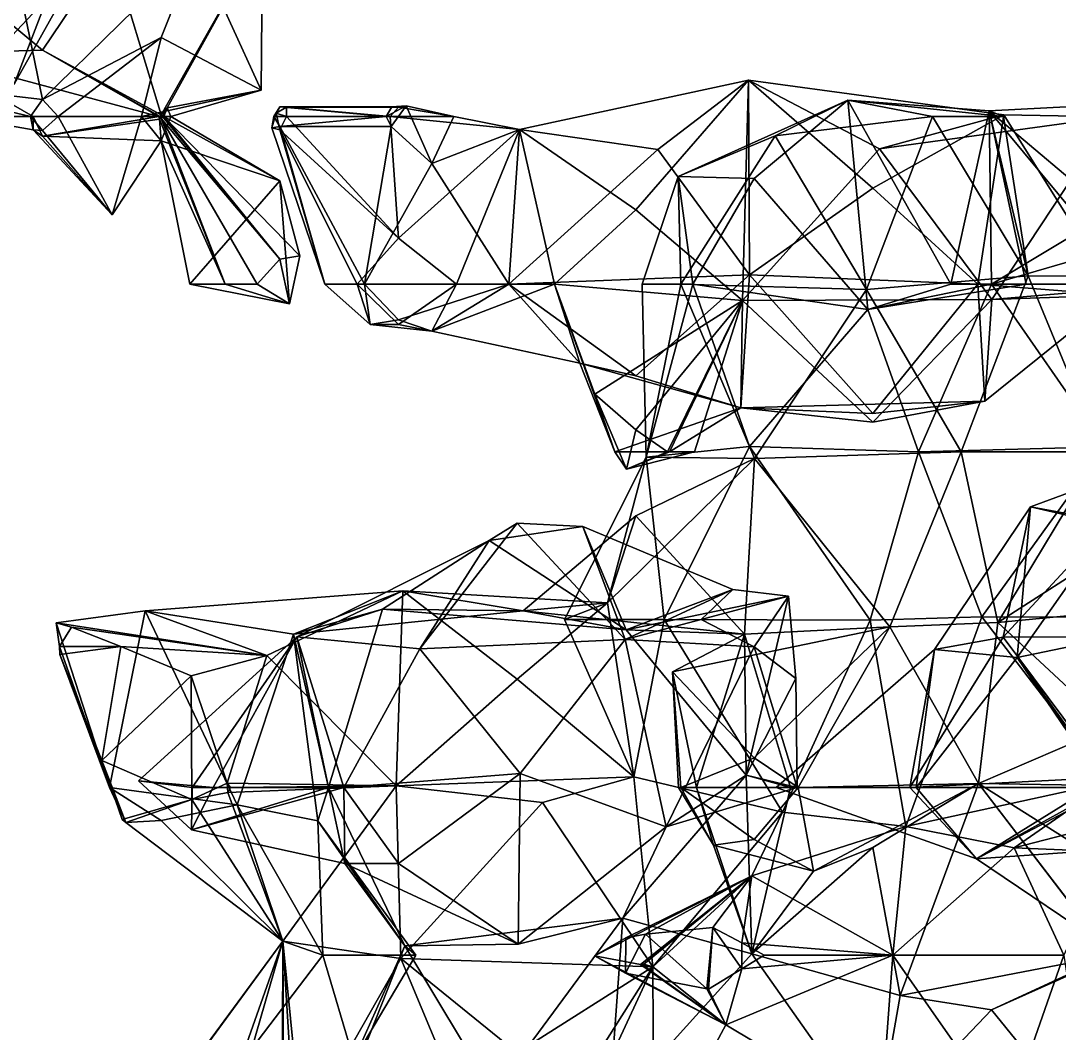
# Model space of a CAD drawing. Extents: x 290095 to 295679, y 4553756 to 4561441.
# Drawn here: x 291543.4 to 291653.7, y 4554070 to 4554177.5 of the extents above; entities that cross this region are included whole.
import ezdxf

# ---------------------------------------------------------------- set-up
doc = ezdxf.new("R2010")
doc.units = 0
doc.layers.add('Au_ppm_Pref_-_0_5', color=7, linetype='CONTINUOUS')

msp = doc.modelspace()

# ---------------------------------------------------------------- linework, layer by layer
at = {"layer": 'Au_ppm_Pref_-_0_5'}
for points in [[(291528.15, 4554171.17, 1823.97), (291545.73, 4554169.15, 1828.71), (291541.91, 4554187.61, 1824.31)], [(291562.06, 4554185.16, 1827.45), (291541.91, 4554187.61, 1824.31), (291545.73, 4554169.15, 1828.71)], [(291558.33, 4554167.49, 1835.3), (291552.98, 4554185.16, 1838.67), (291569.08, 4554186.53, 1834.33)], [(291558.33, 4554167.49, 1835.3), (291569.08, 4554186.53, 1834.33), (291558.96, 4554168.24, 1835.25)], [(291568.96, 4554170.12, 1829.31), (291558.96, 4554168.24, 1835.25), (291569.08, 4554186.53, 1834.33)], [(291562.06, 4554185.16, 1827.45), (291568.96, 4554170.12, 1829.31), (291569.08, 4554186.53, 1834.33)], [(291552.98, 4554185.16, 1838.67), (291545.73, 4554174.37, 1838.85), (291531.53, 4554186.15, 1840.64)], [(291545.73, 4554174.37, 1838.85), (291533.08, 4554174.02, 1834.53), (291531.53, 4554186.15, 1840.64)], [(291535.41, 4554185.48, 1793.04), (291533, 4554165.88, 1799.7), (291550.22, 4554184.19, 1798.82)], [(291539.35, 4554185.16, 1808.48), (291548.24, 4554185.16, 1805.55), (291542.69, 4554170.75, 1805.45)], [(291542.69, 4554170.75, 1805.45), (291548.24, 4554185.16, 1805.55), (291550.22, 4554184.19, 1798.82)], [(291558.33, 4554167.49, 1835.3), (291545.73, 4554174.37, 1838.85), (291552.98, 4554185.16, 1838.67)], [(291558.33, 4554175.71, 1826.16), (291562.06, 4554185.16, 1827.45), (291545.73, 4554169.15, 1828.71)], [(291568.96, 4554170.12, 1829.31), (291562.06, 4554185.16, 1827.45), (291558.33, 4554175.71, 1826.16)], [(291542.69, 4554170.75, 1805.45), (291550.22, 4554184.19, 1798.82), (291533, 4554165.88, 1799.7)], [(291558.33, 4554175.71, 1826.16), (291545.73, 4554169.15, 1828.71), (291547.37, 4554167.34, 1828.54)], [(291558.33, 4554175.71, 1826.16), (291547.37, 4554167.34, 1828.54), (291556.24, 4554167.34, 1829.31)], [(291558.33, 4554175.71, 1826.16), (291556.24, 4554167.34, 1829.31), (291568.96, 4554170.12, 1829.31)], [(291558.07, 4554167.34, 1835.25), (291533.08, 4554174.02, 1834.53), (291545.73, 4554174.37, 1838.85)], [(291558.33, 4554167.49, 1835.3), (291558.21, 4554167.34, 1835.31), (291545.73, 4554174.37, 1838.85)], [(291558.07, 4554167.34, 1835.25), (291545.73, 4554174.37, 1838.85), (291558.21, 4554167.34, 1835.31)], [(291558.07, 4554167.34, 1835.25), (291544.74, 4554167.34, 1829.78), (291533.08, 4554174.02, 1834.53)], [(291533.08, 4554174.02, 1834.53), (291544.74, 4554167.34, 1829.78), (291536.66, 4554167.34, 1829.31)], [(291528.15, 4554171.17, 1823.97), (291536.66, 4554167.34, 1829.31), (291544.45, 4554167.34, 1828.71)], [(291528.15, 4554171.17, 1823.97), (291544.45, 4554167.34, 1828.71), (291545.73, 4554169.15, 1828.71)], [(291596.37, 4554165.96, 1817.43), (291620.71, 4554171.19, 1817.72), (291608.73, 4554157.4, 1820.06)], [(291596.37, 4554165.96, 1817.43), (291611.08, 4554163.81, 1813.78), (291620.71, 4554171.19, 1817.72)], [(291608.73, 4554157.4, 1820.06), (291620.71, 4554171.19, 1817.72), (291620.08, 4554147.79, 1823.88)], [(291611.08, 4554163.81, 1813.78), (291620.82, 4554150.52, 1812.31), (291620.71, 4554171.19, 1817.72)], [(291620.08, 4554147.79, 1823.88), (291620.71, 4554171.19, 1817.72), (291634.62, 4554163.9, 1822.4)], [(291634.62, 4554163.9, 1822.4), (291620.71, 4554171.19, 1817.72), (291647.82, 4554167.49, 1817)], [(291633.93, 4554159.72, 1814.03), (291620.71, 4554171.19, 1817.72), (291620.82, 4554150.52, 1812.31)], [(291620.71, 4554171.19, 1817.72), (291633.93, 4554159.72, 1814.03), (291647.82, 4554167.49, 1817)], [(291568.96, 4554170.12, 1829.31), (291556.24, 4554167.34, 1829.31), (291559.33, 4554167.34, 1834.78)], [(291568.96, 4554170.12, 1829.31), (291559.33, 4554167.34, 1834.78), (291558.96, 4554168.24, 1835.25)], [(291545.73, 4554169.15, 1828.71), (291544.45, 4554167.34, 1828.71), (291547.37, 4554167.34, 1828.54)], [(291621.33, 4554160.74, 1862.75), (291613.23, 4554160.96, 1859.01), (291631.26, 4554169.05, 1859.77)], [(291631.26, 4554169.05, 1859.77), (291613.23, 4554160.96, 1859.01), (291623.54, 4554165.29, 1854.79)], [(291633.4, 4554146.83, 1863.8), (291621.33, 4554160.74, 1862.75), (291631.26, 4554169.05, 1859.77)], [(291623.54, 4554165.29, 1854.79), (291640.26, 4554167.34, 1856.02), (291631.26, 4554169.05, 1859.77)], [(291633.4, 4554146.83, 1863.8), (291631.26, 4554169.05, 1859.77), (291642.19, 4554149.52, 1861.05)], [(291642.19, 4554149.52, 1861.05), (291631.26, 4554169.05, 1859.77), (291646.28, 4554167.92, 1865.01)], [(291640.26, 4554167.34, 1856.02), (291647.81, 4554167.34, 1859.01), (291631.26, 4554169.05, 1859.77)], [(291631.26, 4554169.05, 1859.77), (291647.81, 4554167.34, 1859.01), (291646.28, 4554167.92, 1865.01)], [(291669.43, 4554169.12, 1864.48), (291659.12, 4554157.08, 1867.47), (291646.28, 4554167.92, 1865.01)], [(291669.43, 4554169.12, 1864.48), (291646.28, 4554167.92, 1865.01), (291660.88, 4554150.36, 1862.6)], [(291558.33, 4554167.49, 1835.3), (291558.96, 4554168.24, 1835.25), (291558.45, 4554167.34, 1835.31)], [(291558.6, 4554167.34, 1835.25), (291558.45, 4554167.34, 1835.31), (291558.96, 4554168.24, 1835.25)], [(291559.33, 4554167.34, 1834.78), (291558.6, 4554167.34, 1835.25), (291558.96, 4554168.24, 1835.25)], [(291570.07, 4554166.13, 1817.43), (291570.52, 4554167.67, 1817.58), (291570.93, 4554165.92, 1817.91)], [(291570.52, 4554167.67, 1817.58), (291570.07, 4554166.13, 1817.43), (291570.28, 4554167.34, 1817.13)], [(291570.52, 4554167.67, 1817.58), (291570.28, 4554167.34, 1817.13), (291570.93, 4554168.34, 1817.1)], [(291570.93, 4554168.34, 1817.1), (291570.28, 4554167.34, 1817.13), (291582.23, 4554167.34, 1811.49)], [(291571.62, 4554168.32, 1817.43), (291570.52, 4554167.67, 1817.58), (291570.93, 4554168.34, 1817.1)], [(291571.62, 4554168.32, 1817.43), (291571.65, 4554167.34, 1817.77), (291570.52, 4554167.67, 1817.58)], [(291570.93, 4554165.92, 1817.91), (291570.52, 4554167.67, 1817.58), (291571.65, 4554167.34, 1817.77)], [(291570.93, 4554168.34, 1817.1), (291582.82, 4554168.34, 1811.49), (291583.53, 4554168.32, 1811.82)], [(291570.93, 4554168.34, 1817.1), (291583.53, 4554168.32, 1811.82), (291571.62, 4554168.32, 1817.43)], [(291570.93, 4554168.34, 1817.1), (291582.23, 4554167.34, 1811.49), (291582.82, 4554168.34, 1811.49)], [(291571.62, 4554168.32, 1817.43), (291582.65, 4554167.34, 1817.43), (291571.65, 4554167.34, 1817.77)], [(291582.65, 4554167.34, 1817.43), (291571.62, 4554168.32, 1817.43), (291583.53, 4554168.32, 1811.82)], [(291582.82, 4554168.34, 1811.49), (291582.23, 4554167.34, 1811.49), (291584.34, 4554168.47, 1811.14)], [(291582.23, 4554167.34, 1811.49), (291582.76, 4554166.25, 1811.49), (291584.34, 4554168.47, 1811.14)], [(291582.65, 4554167.34, 1817.43), (291583.53, 4554168.32, 1811.82), (291589.41, 4554167.34, 1814.27)], [(291582.76, 4554166.25, 1811.49), (291587.08, 4554162.32, 1811.49), (291584.34, 4554168.47, 1811.14)], [(291583.53, 4554168.32, 1811.82), (291582.82, 4554168.34, 1811.49), (291584.34, 4554168.47, 1811.14)], [(291583.53, 4554168.32, 1811.82), (291584.34, 4554168.47, 1811.14), (291589.41, 4554167.34, 1814.27)], [(291584.34, 4554168.47, 1811.14), (291587.08, 4554162.32, 1811.49), (291589.41, 4554167.34, 1814.27)], [(291642.19, 4554149.52, 1861.05), (291646.28, 4554167.92, 1865.01), (291650.21, 4554149.52, 1864.95)], [(291646.52, 4554149.52, 1870.89), (291646.28, 4554167.92, 1865.01), (291659.12, 4554157.08, 1867.47)], [(291650.42, 4554150.41, 1858.09), (291660.88, 4554150.36, 1862.6), (291646.28, 4554167.92, 1865.01)], [(291650.42, 4554150.41, 1858.09), (291646.28, 4554167.92, 1865.01), (291647.81, 4554167.34, 1859.01)], [(291646.28, 4554167.92, 1865.01), (291646.52, 4554149.52, 1870.89), (291650.21, 4554149.52, 1864.95)], [(291544.74, 4554167.34, 1829.78), (291544.71, 4554165.9, 1829.31), (291536.66, 4554167.34, 1829.31)], [(291536.66, 4554167.34, 1829.31), (291544.71, 4554165.9, 1829.31), (291544.45, 4554167.34, 1828.71)], [(291544.71, 4554165.9, 1829.31), (291545.73, 4554165.83, 1828.81), (291544.45, 4554167.34, 1828.71)], [(291547.37, 4554167.34, 1828.54), (291544.45, 4554167.34, 1828.71), (291545.73, 4554165.83, 1828.81)], [(291545.73, 4554165.23, 1830.02), (291544.71, 4554165.9, 1829.31), (291544.74, 4554167.34, 1829.78)], [(291545.73, 4554165.23, 1830.02), (291544.74, 4554167.34, 1829.78), (291558.07, 4554167.34, 1835.25)], [(291545.73, 4554165.23, 1830.02), (291558.07, 4554167.34, 1835.25), (291558.13, 4554167.05, 1835.25)], [(291553.12, 4554156.89, 1829.31), (291547.37, 4554167.34, 1828.54), (291545.73, 4554165.83, 1828.81)], [(291545.73, 4554165.23, 1830.02), (291558.13, 4554167.05, 1835.25), (291558.33, 4554164.73, 1834.38)], [(291556.24, 4554167.34, 1829.31), (291547.37, 4554167.34, 1828.54), (291553.12, 4554156.89, 1829.31)], [(291556.24, 4554167.34, 1829.31), (291553.12, 4554156.89, 1829.31), (291558.33, 4554164.73, 1834.38)], [(291556.24, 4554167.34, 1829.31), (291558.33, 4554164.73, 1834.38), (291559.33, 4554167.34, 1834.78)], [(291558.13, 4554167.05, 1835.25), (291558.07, 4554167.34, 1835.25), (291558.21, 4554167.34, 1835.31)], [(291558.13, 4554167.05, 1835.25), (291558.21, 4554167.34, 1835.31), (291558.33, 4554167.11, 1835.33)], [(291565.11, 4554149.52, 1835.25), (291558.13, 4554167.05, 1835.25), (291558.33, 4554167.11, 1835.33)], [(291565.11, 4554149.52, 1835.25), (291558.33, 4554164.73, 1834.38), (291558.13, 4554167.05, 1835.25)], [(291558.33, 4554167.49, 1835.3), (291558.45, 4554167.34, 1835.31), (291558.21, 4554167.34, 1835.31)], [(291558.45, 4554167.34, 1835.31), (291558.33, 4554167.11, 1835.33), (291558.21, 4554167.34, 1835.31)], [(291570.93, 4554152.19, 1836.14), (291558.33, 4554167.11, 1835.33), (291558.45, 4554167.34, 1835.31)], [(291570.93, 4554160.48, 1831.6), (291559.33, 4554167.34, 1834.78), (291558.33, 4554164.73, 1834.38)], [(291570.93, 4554152.19, 1836.14), (291568.51, 4554149.52, 1836.39), (291558.33, 4554167.11, 1835.33)], [(291565.11, 4554149.52, 1835.25), (291558.33, 4554167.11, 1835.33), (291568.51, 4554149.52, 1836.39)], [(291570.93, 4554152.19, 1836.14), (291558.45, 4554167.34, 1835.31), (291558.6, 4554167.34, 1835.25)], [(291570.93, 4554152.19, 1836.14), (291558.6, 4554167.34, 1835.25), (291573.06, 4554152.53, 1835.25)], [(291570.93, 4554160.48, 1831.6), (291573.06, 4554152.53, 1835.25), (291558.6, 4554167.34, 1835.25)], [(291570.93, 4554160.48, 1831.6), (291558.6, 4554167.34, 1835.25), (291559.33, 4554167.34, 1834.78)], [(291570.07, 4554166.13, 1817.43), (291570.93, 4554166.26, 1817.07), (291570.28, 4554167.34, 1817.13)], [(291570.93, 4554166.26, 1817.07), (291582.23, 4554167.34, 1811.49), (291570.28, 4554167.34, 1817.13)], [(291570.93, 4554165.92, 1817.91), (291571.65, 4554167.34, 1817.77), (291583.53, 4554154.4, 1819.06)], [(291570.93, 4554166.26, 1817.07), (291582.76, 4554166.25, 1811.49), (291582.23, 4554167.34, 1811.49)], [(291582.65, 4554167.34, 1817.43), (291583.53, 4554154.4, 1819.06), (291571.65, 4554167.34, 1817.77)], [(291582.65, 4554167.34, 1817.43), (291596.37, 4554165.96, 1817.43), (291583.53, 4554154.4, 1819.06)], [(291582.65, 4554167.34, 1817.43), (291589.41, 4554167.34, 1814.27), (291596.37, 4554165.96, 1817.43)], [(291587.08, 4554162.32, 1811.49), (291596.37, 4554165.96, 1817.43), (291589.41, 4554167.34, 1814.27)], [(291623.54, 4554165.29, 1854.79), (291633.26, 4554148.95, 1852.95), (291640.26, 4554167.34, 1856.02)], [(291633.26, 4554148.95, 1852.95), (291650.42, 4554150.41, 1858.09), (291640.26, 4554167.34, 1856.02)], [(291633.93, 4554159.72, 1814.03), (291645.09, 4554149.52, 1812.17), (291647.82, 4554167.49, 1817)], [(291634.62, 4554163.9, 1822.4), (291647.82, 4554167.49, 1817), (291659.39, 4554167.29, 1823.46)], [(291646.56, 4554147.89, 1824.62), (291634.62, 4554163.9, 1822.4), (291659.39, 4554167.29, 1823.46)], [(291640.26, 4554167.34, 1856.02), (291650.42, 4554150.41, 1858.09), (291647.81, 4554167.34, 1859.01)], [(291645.09, 4554149.52, 1812.17), (291659.82, 4554148.35, 1816.96), (291647.82, 4554167.49, 1817)], [(291646.56, 4554147.89, 1824.62), (291659.39, 4554167.29, 1823.46), (291665.62, 4554149.52, 1822.3)], [(291647.82, 4554167.49, 1817), (291659.82, 4554148.35, 1816.96), (291659.39, 4554167.29, 1823.46)], [(291545.73, 4554165.23, 1830.02), (291553.12, 4554156.89, 1829.31), (291544.71, 4554165.9, 1829.31)], [(291553.12, 4554156.89, 1829.31), (291545.73, 4554165.83, 1828.81), (291544.71, 4554165.9, 1829.31)], [(291570.93, 4554166.26, 1817.07), (291570.07, 4554166.13, 1817.43), (291575.7, 4554149.52, 1817.43)], [(291570.93, 4554165.92, 1817.91), (291575.7, 4554149.52, 1817.43), (291570.07, 4554166.13, 1817.43)], [(291570.93, 4554166.26, 1817.07), (291575.7, 4554149.52, 1817.43), (291579.93, 4554149.52, 1815.74)], [(291570.93, 4554166.26, 1817.07), (291579.93, 4554149.52, 1815.74), (291582.76, 4554166.25, 1811.49)], [(291570.93, 4554165.92, 1817.91), (291579.14, 4554149.52, 1819.5), (291575.7, 4554149.52, 1817.43)], [(291570.93, 4554165.92, 1817.91), (291583.53, 4554154.4, 1819.06), (291579.14, 4554149.52, 1819.5)], [(291579.93, 4554149.52, 1815.74), (291587.08, 4554162.32, 1811.49), (291582.76, 4554166.25, 1811.49)], [(291583.53, 4554154.4, 1819.06), (291596.37, 4554165.96, 1817.43), (291589.69, 4554149.52, 1820.34)], [(291587.08, 4554162.32, 1811.49), (291595.25, 4554149.52, 1812.82), (291596.37, 4554165.96, 1817.43)], [(291600.09, 4554149.52, 1821.5), (291589.69, 4554149.52, 1820.34), (291596.37, 4554165.96, 1817.43)], [(291596.37, 4554165.96, 1817.43), (291595.25, 4554149.52, 1812.82), (291611.08, 4554163.81, 1813.78)], [(291596.37, 4554165.96, 1817.43), (291608.73, 4554157.4, 1820.06), (291600.09, 4554149.52, 1821.5)], [(291545.73, 4554165.23, 1830.02), (291558.33, 4554164.73, 1834.38), (291553.12, 4554156.89, 1829.31)], [(291570.93, 4554160.48, 1831.6), (291558.33, 4554164.73, 1834.38), (291561.36, 4554149.52, 1830.74)], [(291565.11, 4554149.52, 1835.25), (291561.36, 4554149.52, 1830.74), (291558.33, 4554164.73, 1834.38)], [(291613.23, 4554160.96, 1859.01), (291613.54, 4554149.52, 1855.34), (291623.54, 4554165.29, 1854.79)], [(291613.54, 4554149.52, 1855.34), (291633.26, 4554148.95, 1852.95), (291623.54, 4554165.29, 1854.79)], [(291595.25, 4554149.52, 1812.82), (291620.82, 4554150.52, 1812.31), (291611.08, 4554163.81, 1813.78)], [(291646.56, 4554147.89, 1824.62), (291620.08, 4554147.79, 1823.88), (291634.62, 4554163.9, 1822.4)], [(291579.93, 4554149.52, 1815.74), (291595.25, 4554149.52, 1812.82), (291587.08, 4554162.32, 1811.49)], [(291570.93, 4554160.48, 1831.6), (291561.36, 4554149.52, 1830.74), (291571.95, 4554147.44, 1835.12)], [(291573.06, 4554152.53, 1835.25), (291570.93, 4554160.48, 1831.6), (291571.95, 4554147.44, 1835.12)], [(291609.41, 4554149.52, 1859.01), (291613.23, 4554160.96, 1859.01), (291614.79, 4554149.52, 1862.09)], [(291613.23, 4554160.96, 1859.01), (291609.41, 4554149.52, 1859.01), (291613.54, 4554149.52, 1855.34)], [(291613.23, 4554160.96, 1859.01), (291621.33, 4554160.74, 1862.75), (291614.79, 4554149.52, 1862.09)], [(291633.4, 4554146.83, 1863.8), (291614.79, 4554149.52, 1862.09), (291621.33, 4554160.74, 1862.75)], [(291633.93, 4554159.72, 1814.03), (291620.82, 4554150.52, 1812.31), (291645.09, 4554149.52, 1812.17)], [(291600.09, 4554149.52, 1821.5), (291608.73, 4554157.4, 1820.06), (291620.08, 4554147.79, 1823.88)], [(291646.52, 4554149.52, 1870.89), (291659.12, 4554157.08, 1867.47), (291668.79, 4554156.01, 1871.66)], [(291668.79, 4554156.01, 1871.66), (291665.92, 4554149.52, 1875.57), (291646.52, 4554149.52, 1870.89)], [(291583.53, 4554154.4, 1819.06), (291589.69, 4554149.52, 1820.34), (291579.14, 4554149.52, 1819.5)], [(291573.06, 4554152.53, 1835.25), (291571.95, 4554147.44, 1835.12), (291570.93, 4554152.19, 1836.14)], [(291571.95, 4554147.44, 1835.12), (291568.51, 4554149.52, 1836.39), (291570.93, 4554152.19, 1836.14)], [(291595.25, 4554149.52, 1812.82), (291608.73, 4554139.78, 1814.19), (291620.82, 4554150.52, 1812.31)], [(291619.91, 4554136.4, 1817.43), (291620.82, 4554150.52, 1812.31), (291608.73, 4554139.78, 1814.19)], [(291619.91, 4554136.4, 1817.43), (291633.93, 4554135.79, 1812.86), (291620.82, 4554150.52, 1812.31)], [(291645.09, 4554149.52, 1812.17), (291620.82, 4554150.52, 1812.31), (291633.93, 4554135.79, 1812.86)], [(291633.26, 4554148.95, 1852.95), (291643.3, 4554131.7, 1854.59), (291650.42, 4554150.41, 1858.09)], [(291658.15, 4554131.7, 1860.6), (291650.42, 4554150.41, 1858.09), (291643.3, 4554131.7, 1854.59)], [(291650.42, 4554150.41, 1858.09), (291658.15, 4554131.7, 1860.6), (291660.88, 4554150.36, 1862.6)], [(291565.11, 4554149.52, 1835.25), (291571.95, 4554147.44, 1835.12), (291561.36, 4554149.52, 1830.74)], [(291571.95, 4554147.44, 1835.12), (291565.11, 4554149.52, 1835.25), (291568.51, 4554149.52, 1836.39)], [(291575.7, 4554149.52, 1817.43), (291579.14, 4554149.52, 1819.5), (291580.51, 4554145.25, 1817.43)], [(291575.7, 4554149.52, 1817.43), (291580.51, 4554145.25, 1817.43), (291579.93, 4554149.52, 1815.74)], [(291579.14, 4554149.52, 1819.5), (291583.53, 4554145.23, 1818.87), (291580.51, 4554145.25, 1817.43)], [(291579.14, 4554149.52, 1819.5), (291589.69, 4554149.52, 1820.34), (291583.53, 4554145.23, 1818.87)], [(291579.93, 4554149.52, 1815.74), (291580.51, 4554145.25, 1817.43), (291583.53, 4554145.73, 1816.17)], [(291579.93, 4554149.52, 1815.74), (291583.53, 4554145.73, 1816.17), (291595.25, 4554149.52, 1812.82)], [(291587.08, 4554144.51, 1817.43), (291583.53, 4554145.23, 1818.87), (291589.69, 4554149.52, 1820.34)], [(291587.08, 4554144.51, 1817.43), (291595.25, 4554149.52, 1812.82), (291583.53, 4554145.73, 1816.17)], [(291587.08, 4554144.51, 1817.43), (291589.69, 4554149.52, 1820.34), (291600.09, 4554149.52, 1821.5)], [(291587.08, 4554144.51, 1817.43), (291600.09, 4554149.52, 1821.5), (291602.79, 4554141.12, 1817.43)], [(291595.25, 4554149.52, 1812.82), (291587.08, 4554144.51, 1817.43), (291602.79, 4554141.12, 1817.43)], [(291595.25, 4554149.52, 1812.82), (291602.79, 4554141.12, 1817.43), (291608.73, 4554139.78, 1814.19)], [(291606.51, 4554131.7, 1822.33), (291602.79, 4554141.12, 1817.43), (291600.09, 4554149.52, 1821.5)], [(291606.51, 4554131.7, 1822.33), (291600.09, 4554149.52, 1821.5), (291604.4, 4554137.82, 1823.37)], [(291604.4, 4554137.82, 1823.37), (291600.09, 4554149.52, 1821.5), (291620.08, 4554147.79, 1823.88)], [(291609.83, 4554131.15, 1859.1), (291609.41, 4554149.52, 1859.01), (291614.79, 4554149.52, 1862.09)], [(291609.41, 4554149.52, 1859.01), (291609.83, 4554131.15, 1859.1), (291613.54, 4554149.52, 1855.34)], [(291621.36, 4554130.99, 1853.14), (291613.54, 4554149.52, 1855.34), (291609.83, 4554131.15, 1859.1)], [(291609.83, 4554131.15, 1859.1), (291614.79, 4554149.52, 1862.09), (291620.83, 4554132.29, 1865.34)], [(291621.36, 4554130.99, 1853.14), (291633.26, 4554148.95, 1852.95), (291613.54, 4554149.52, 1855.34)], [(291614.79, 4554149.52, 1862.09), (291633.4, 4554146.83, 1863.8), (291620.83, 4554132.29, 1865.34)], [(291621.36, 4554130.99, 1853.14), (291643.3, 4554131.7, 1854.59), (291633.26, 4554148.95, 1852.95)], [(291642.19, 4554149.52, 1861.05), (291650.21, 4554149.52, 1864.95), (291633.4, 4554146.83, 1863.8)], [(291638.76, 4554131.7, 1868.61), (291633.4, 4554146.83, 1863.8), (291646.52, 4554149.52, 1870.89)], [(291633.4, 4554146.83, 1863.8), (291650.21, 4554149.52, 1864.95), (291646.52, 4554149.52, 1870.89)], [(291645.83, 4554137.1, 1818.91), (291645.09, 4554149.52, 1812.17), (291633.93, 4554135.79, 1812.86)], [(291638.76, 4554131.7, 1868.61), (291646.52, 4554149.52, 1870.89), (291658.53, 4554132.23, 1872.09)], [(291645.09, 4554149.52, 1812.17), (291645.83, 4554137.1, 1818.91), (291659.82, 4554148.35, 1816.96)], [(291665.92, 4554149.52, 1875.57), (291658.53, 4554132.23, 1872.09), (291646.52, 4554149.52, 1870.89)], [(291665.62, 4554149.52, 1822.3), (291659.82, 4554148.35, 1816.96), (291646.56, 4554147.89, 1824.62)], [(291620.08, 4554147.79, 1823.88), (291646.56, 4554147.89, 1824.62), (291633.93, 4554134.86, 1822.32)], [(291633.93, 4554134.86, 1822.32), (291646.56, 4554147.89, 1824.62), (291645.83, 4554137.1, 1818.91)], [(291645.83, 4554137.1, 1818.91), (291646.56, 4554147.89, 1824.62), (291659.82, 4554148.35, 1816.96)], [(291608.73, 4554134.05, 1824.15), (291604.4, 4554137.82, 1823.37), (291620.08, 4554147.79, 1823.88)], [(291612.09, 4554131.7, 1824.96), (291608.73, 4554134.05, 1824.15), (291620.08, 4554147.79, 1823.88)], [(291614.98, 4554131.7, 1823.37), (291612.09, 4554131.7, 1824.96), (291620.08, 4554147.79, 1823.88)], [(291612.32, 4554131.7, 1821.68), (291614.98, 4554131.7, 1823.37), (291620.08, 4554147.79, 1823.88)], [(291612.32, 4554131.7, 1821.68), (291620.08, 4554147.79, 1823.88), (291619.91, 4554136.4, 1817.43)], [(291619.91, 4554136.4, 1817.43), (291620.08, 4554147.79, 1823.88), (291633.93, 4554134.86, 1822.32)], [(291638.76, 4554131.7, 1868.61), (291620.83, 4554132.29, 1865.34), (291633.4, 4554146.83, 1863.8)], [(291580.51, 4554145.25, 1817.43), (291587.08, 4554144.51, 1817.43), (291583.53, 4554145.73, 1816.17)], [(291587.08, 4554144.51, 1817.43), (291580.51, 4554145.25, 1817.43), (291583.53, 4554145.23, 1818.87)], [(291606.51, 4554131.7, 1822.33), (291619.91, 4554136.4, 1817.43), (291602.79, 4554141.12, 1817.43)], [(291602.79, 4554141.12, 1817.43), (291619.91, 4554136.4, 1817.43), (291608.73, 4554139.78, 1814.19)], [(291604.4, 4554137.82, 1823.37), (291608.73, 4554134.05, 1824.15), (291607.76, 4554129.87, 1823.79)], [(291604.4, 4554137.82, 1823.37), (291607.76, 4554129.87, 1823.79), (291606.51, 4554131.7, 1822.33)], [(291633.93, 4554134.86, 1822.32), (291645.83, 4554137.1, 1818.91), (291619.91, 4554136.4, 1817.43)], [(291619.91, 4554136.4, 1817.43), (291645.83, 4554137.1, 1818.91), (291633.93, 4554135.79, 1812.86)], [(291606.51, 4554131.7, 1822.33), (291612.32, 4554131.7, 1821.68), (291619.91, 4554136.4, 1817.43)], [(291612.09, 4554131.7, 1824.96), (291607.76, 4554129.87, 1823.79), (291608.73, 4554134.05, 1824.15)], [(291659.12, 4554123.93, 1844.54), (291650.66, 4554125.86, 1841.19), (291670.76, 4554133.27, 1841.28)], [(291659.12, 4554124.3, 1837.72), (291670.76, 4554133.27, 1841.28), (291650.66, 4554125.86, 1841.19)], [(291612.32, 4554131.7, 1821.68), (291606.51, 4554131.7, 1822.33), (291607.76, 4554129.87, 1823.79)], [(291614.98, 4554131.7, 1823.37), (291607.76, 4554129.87, 1823.79), (291612.09, 4554131.7, 1824.96)], [(291607.76, 4554129.87, 1823.79), (291614.98, 4554131.7, 1823.37), (291612.32, 4554131.7, 1821.68)], [(291620.83, 4554132.29, 1865.34), (291611.74, 4554113.89, 1863.53), (291609.83, 4554131.15, 1859.1)], [(291611.74, 4554113.89, 1863.53), (291620.83, 4554132.29, 1865.34), (291633.65, 4554113.82, 1865.03)], [(291633.65, 4554113.82, 1865.03), (291620.83, 4554132.29, 1865.34), (291638.76, 4554131.7, 1868.61)], [(291621.36, 4554130.99, 1853.14), (291635.73, 4554113.11, 1852.01), (291643.3, 4554131.7, 1854.59)], [(291633.65, 4554113.82, 1865.03), (291638.76, 4554131.7, 1868.61), (291645.5, 4554114.18, 1871.7)], [(291635.73, 4554113.11, 1852.01), (291647.2, 4554113.58, 1858.36), (291643.3, 4554131.7, 1854.59)], [(291638.76, 4554131.7, 1868.61), (291658.53, 4554132.23, 1872.09), (291645.5, 4554114.18, 1871.7)], [(291658.15, 4554131.7, 1860.6), (291643.3, 4554131.7, 1854.59), (291647.2, 4554113.58, 1858.36)], [(291645.5, 4554114.18, 1871.7), (291658.53, 4554132.23, 1872.09), (291671.48, 4554114.1, 1870.84)], [(291647.2, 4554113.58, 1858.36), (291659.12, 4554121.23, 1862.5), (291658.15, 4554131.7, 1860.6)], [(291601.17, 4554113.89, 1859.01), (291605.72, 4554115.67, 1853.89), (291609.83, 4554131.15, 1859.1)], [(291601.17, 4554113.89, 1859.01), (291609.83, 4554131.15, 1859.1), (291611.74, 4554113.89, 1863.53)], [(291621.36, 4554130.99, 1853.14), (291609.83, 4554131.15, 1859.1), (291605.72, 4554115.67, 1853.89)], [(291621.36, 4554130.99, 1853.14), (291605.72, 4554115.67, 1853.89), (291608.73, 4554124.92, 1849.39)], [(291621.36, 4554130.99, 1853.14), (291608.73, 4554124.92, 1849.39), (291620.27, 4554112.36, 1848.91)], [(291621.36, 4554130.99, 1853.14), (291620.27, 4554112.36, 1848.91), (291635.73, 4554113.11, 1852.01)], [(291649.25, 4554109.88, 1844.51), (291640.46, 4554110.72, 1841.19), (291650.66, 4554125.86, 1841.19)], [(291640.46, 4554110.72, 1841.19), (291647.76, 4554112.04, 1836.45), (291650.66, 4554125.86, 1841.19)], [(291647.76, 4554112.04, 1836.45), (291659.12, 4554124.3, 1837.72), (291650.66, 4554125.86, 1841.19)], [(291649.25, 4554109.88, 1844.51), (291650.66, 4554125.86, 1841.19), (291659.12, 4554123.93, 1844.54)], [(291608.73, 4554124.92, 1849.39), (291605.72, 4554115.67, 1853.89), (291596.76, 4554114.83, 1846.84)], [(291620.27, 4554112.36, 1848.91), (291608.73, 4554124.92, 1849.39), (291596.76, 4554114.83, 1846.84)], [(291593.17, 4554122.29, 1836.66), (291585.8, 4554110.77, 1831.42), (291596.13, 4554124.13, 1831.84)], [(291596.13, 4554124.13, 1831.84), (291585.8, 4554110.77, 1831.42), (291607.6, 4554111.76, 1830.55)], [(291593.17, 4554122.29, 1836.66), (291596.13, 4554124.13, 1831.84), (291603.13, 4554123.78, 1835.25)], [(291593.17, 4554122.29, 1836.66), (291603.13, 4554123.78, 1835.25), (291607.7, 4554112.81, 1840.67)], [(291603.13, 4554123.78, 1835.25), (291596.13, 4554124.13, 1831.84), (291607.6, 4554111.76, 1830.55)], [(291603.13, 4554123.78, 1835.25), (291619.05, 4554117.1, 1835.25), (291607.7, 4554112.81, 1840.67)], [(291619.05, 4554117.1, 1835.25), (291603.13, 4554123.78, 1835.25), (291607.6, 4554111.76, 1830.55)], [(291673.23, 4554112.13, 1837.01), (291659.12, 4554124.3, 1837.72), (291647.76, 4554112.04, 1836.45)], [(291649.25, 4554109.88, 1844.51), (291659.12, 4554123.93, 1844.54), (291671.45, 4554114.48, 1847.22)], [(291593.17, 4554122.29, 1836.66), (291581.82, 4554114.99, 1841.18), (291572.73, 4554112.05, 1835.89)], [(291593.17, 4554122.29, 1836.66), (291572.73, 4554112.05, 1835.89), (291585.8, 4554110.77, 1831.42)], [(291581.82, 4554114.99, 1841.18), (291593.17, 4554122.29, 1836.66), (291607.7, 4554112.81, 1840.67)], [(291670.39, 4554115.81, 1858.34), (291659.12, 4554121.23, 1862.5), (291647.2, 4554113.58, 1858.36)], [(291556.62, 4554114.84, 1852.74), (291583.98, 4554116.94, 1853.38), (291569.55, 4554110.07, 1857.05)], [(291572.37, 4554112.36, 1847.79), (291583.98, 4554116.94, 1853.38), (291556.62, 4554114.84, 1852.74)], [(291583.29, 4554096.24, 1858.7), (291569.55, 4554110.07, 1857.05), (291583.98, 4554116.94, 1853.38)], [(291583.98, 4554116.94, 1853.38), (291572.37, 4554112.36, 1847.79), (291596.76, 4554114.83, 1846.84)], [(291583.29, 4554096.24, 1858.7), (291583.98, 4554116.94, 1853.38), (291596.13, 4554107.55, 1856.9)], [(291583.98, 4554116.94, 1853.38), (291605.72, 4554115.67, 1853.89), (291596.13, 4554107.55, 1856.9)], [(291583.98, 4554116.94, 1853.38), (291596.76, 4554114.83, 1846.84), (291605.72, 4554115.67, 1853.89)], [(291619.05, 4554117.1, 1835.25), (291607.6, 4554111.76, 1830.55), (291615.7, 4554113.89, 1832.6)], [(291619.05, 4554117.1, 1835.25), (291624.97, 4554116.37, 1835.24), (291607.7, 4554112.81, 1840.67)], [(291619.05, 4554117.1, 1835.25), (291615.7, 4554113.89, 1832.6), (291624.97, 4554116.37, 1835.24)], [(291620.46, 4554097.37, 1840.74), (291607.7, 4554112.81, 1840.67), (291624.97, 4554116.37, 1835.24)], [(291624.97, 4554116.37, 1835.24), (291615.7, 4554113.89, 1832.6), (291621.33, 4554111, 1834.29)], [(291625.74, 4554107.64, 1835.25), (291620.46, 4554097.37, 1840.74), (291624.97, 4554116.37, 1835.24)], [(291625.74, 4554107.64, 1835.25), (291624.97, 4554116.37, 1835.24), (291621.33, 4554111, 1834.29)], [(291659.12, 4554102.5, 1856.86), (291670.39, 4554115.81, 1858.34), (291647.2, 4554113.58, 1858.36)], [(291556.62, 4554114.84, 1852.74), (291547.17, 4554113.56, 1858.37), (291552.84, 4554096.07, 1856.42)], [(291556.62, 4554114.84, 1852.74), (291569.55, 4554110.07, 1857.05), (291547.17, 4554113.56, 1858.37)], [(291552.84, 4554096.07, 1856.42), (291566.4, 4554094.22, 1852.42), (291556.62, 4554114.84, 1852.74)], [(291556.62, 4554114.84, 1852.74), (291566.4, 4554094.22, 1852.42), (291572.37, 4554112.36, 1847.79)], [(291581.82, 4554114.99, 1841.18), (291596.76, 4554114.83, 1846.84), (291572.37, 4554112.36, 1847.79)], [(291572.37, 4554112.36, 1847.79), (291576.09, 4554096.07, 1841.17), (291581.82, 4554114.99, 1841.18)], [(291581.82, 4554114.99, 1841.18), (291576.09, 4554096.07, 1841.17), (291572.73, 4554112.05, 1835.89)], [(291607.7, 4554112.81, 1840.67), (291596.76, 4554114.83, 1846.84), (291581.82, 4554114.99, 1841.18)], [(291608.52, 4554097.2, 1860.43), (291596.13, 4554107.55, 1856.9), (291605.72, 4554115.67, 1853.89)], [(291620.27, 4554112.36, 1848.91), (291596.76, 4554114.83, 1846.84), (291607.7, 4554112.81, 1840.67)], [(291608.52, 4554097.2, 1860.43), (291605.72, 4554115.67, 1853.89), (291601.17, 4554113.89, 1859.01)], [(291611.74, 4554113.89, 1863.53), (291608.52, 4554097.2, 1860.43), (291601.17, 4554113.89, 1859.01)], [(291621.33, 4554111, 1834.29), (291615.7, 4554113.89, 1832.6), (291607.6, 4554111.76, 1830.55)], [(291624.32, 4554093.45, 1864.29), (291608.52, 4554097.2, 1860.43), (291611.74, 4554113.89, 1863.53)], [(291624.32, 4554093.45, 1864.29), (291611.74, 4554113.89, 1863.53), (291633.65, 4554113.82, 1865.03)], [(291624.32, 4554093.45, 1864.29), (291633.65, 4554113.82, 1865.03), (291637.44, 4554091.91, 1869.45)], [(291633.65, 4554113.82, 1865.03), (291645.5, 4554114.18, 1871.7), (291637.44, 4554091.91, 1869.45)], [(291658.98, 4554096.64, 1870.67), (291637.44, 4554091.91, 1869.45), (291645.5, 4554114.18, 1871.7)], [(291645.5, 4554114.18, 1871.7), (291671.48, 4554114.1, 1870.84), (291658.98, 4554096.64, 1870.67)], [(291658.94, 4554096.33, 1847.13), (291649.25, 4554109.88, 1844.51), (291671.45, 4554114.48, 1847.22)], [(291548.81, 4554113.09, 1858.67), (291547.51, 4554111.02, 1858.37), (291547.17, 4554113.56, 1858.37)], [(291547.51, 4554111.02, 1858.37), (291552.84, 4554096.07, 1856.42), (291547.17, 4554113.56, 1858.37)], [(291547.17, 4554113.56, 1858.37), (291569.55, 4554110.07, 1857.05), (291548.81, 4554113.09, 1858.67)], [(291547.51, 4554111.02, 1858.37), (291548.81, 4554113.09, 1858.67), (291554.05, 4554111.02, 1859.6)], [(291569.55, 4554110.07, 1857.05), (291554.05, 4554111.02, 1859.6), (291548.81, 4554113.09, 1858.67)], [(291620.27, 4554112.36, 1848.91), (291607.7, 4554112.81, 1840.67), (291620.46, 4554097.37, 1840.74)], [(291612.65, 4554108.34, 1853.07), (291621.33, 4554099.2, 1854.11), (291635.73, 4554113.11, 1852.01)], [(291620.27, 4554112.36, 1848.91), (291612.65, 4554108.34, 1853.07), (291635.73, 4554113.11, 1852.01)], [(291635.73, 4554113.11, 1852.01), (291621.33, 4554099.2, 1854.11), (291625.98, 4554096.07, 1855.26)], [(291645.13, 4554096.48, 1853.87), (291635.73, 4554113.11, 1852.01), (291625.98, 4554096.07, 1855.26)], [(291635.73, 4554113.11, 1852.01), (291645.13, 4554096.48, 1853.87), (291647.2, 4554113.58, 1858.36)], [(291645.13, 4554096.48, 1853.87), (291659.12, 4554102.5, 1856.86), (291647.2, 4554113.58, 1858.36)], [(291572.73, 4554112.05, 1835.89), (291563.86, 4554096.07, 1837.86), (291555.93, 4554096.76, 1835.36)], [(291572.73, 4554112.05, 1835.89), (291555.93, 4554096.76, 1835.36), (291561.62, 4554096.07, 1833.7)], [(291572.73, 4554112.05, 1835.89), (291561.62, 4554096.07, 1833.7), (291577.71, 4554096.07, 1832.51)], [(291576.09, 4554096.07, 1841.17), (291563.86, 4554096.07, 1837.86), (291572.73, 4554112.05, 1835.89)], [(291566.4, 4554094.22, 1852.42), (291574.98, 4554092.53, 1847.13), (291572.37, 4554112.36, 1847.79)], [(291574.98, 4554092.53, 1847.13), (291576.09, 4554096.07, 1841.17), (291572.37, 4554112.36, 1847.79)], [(291572.73, 4554112.05, 1835.89), (291577.71, 4554096.07, 1832.51), (291585.8, 4554110.77, 1831.42)], [(291596.47, 4554097.53, 1830.9), (291607.6, 4554111.76, 1830.55), (291585.8, 4554110.77, 1831.42)], [(291596.47, 4554097.53, 1830.9), (291611.98, 4554091.89, 1833.68), (291607.6, 4554111.76, 1830.55)], [(291621.33, 4554111, 1834.29), (291607.6, 4554111.76, 1830.55), (291611.98, 4554091.89, 1833.68)], [(291615.2, 4554096.07, 1850.18), (291612.65, 4554108.34, 1853.07), (291620.27, 4554112.36, 1848.91)], [(291620.27, 4554112.36, 1848.91), (291625.19, 4554096.07, 1847.13), (291615.2, 4554096.07, 1850.18)], [(291620.27, 4554112.36, 1848.91), (291620.46, 4554097.37, 1840.74), (291625.19, 4554096.07, 1847.13)], [(291640.46, 4554110.72, 1841.19), (291637.85, 4554096.07, 1837.1), (291647.76, 4554112.04, 1836.45)], [(291647.76, 4554112.04, 1836.45), (291637.85, 4554096.07, 1837.1), (291658.89, 4554097.11, 1836.22)], [(291673.23, 4554112.13, 1837.01), (291647.76, 4554112.04, 1836.45), (291658.89, 4554097.11, 1836.22)], [(291547.57, 4554110.17, 1858.4), (291547.51, 4554111.02, 1858.37), (291554.05, 4554111.02, 1859.6)], [(291547.57, 4554110.17, 1858.4), (291552.84, 4554096.07, 1856.42), (291547.51, 4554111.02, 1858.37)], [(291552.01, 4554098.92, 1859.51), (291547.57, 4554110.17, 1858.4), (291554.05, 4554111.02, 1859.6)], [(291561.5, 4554107.93, 1861.09), (291552.01, 4554098.92, 1859.51), (291554.05, 4554111.02, 1859.6)], [(291569.55, 4554110.07, 1857.05), (291561.5, 4554107.93, 1861.09), (291554.05, 4554111.02, 1859.6)], [(291596.47, 4554097.53, 1830.9), (291585.8, 4554110.77, 1831.42), (291577.71, 4554096.07, 1832.51)], [(291621.33, 4554111, 1834.29), (291611.98, 4554091.89, 1833.68), (291625.89, 4554096.07, 1835.25)], [(291621.33, 4554111, 1834.29), (291625.89, 4554096.07, 1835.25), (291625.74, 4554107.64, 1835.25)], [(291623.64, 4554096.07, 1841.19), (291640.46, 4554110.72, 1841.19), (291638.52, 4554096.07, 1844.97)], [(291623.64, 4554096.07, 1841.19), (291637.85, 4554096.07, 1837.1), (291640.46, 4554110.72, 1841.19)], [(291638.52, 4554096.07, 1844.97), (291640.46, 4554110.72, 1841.19), (291649.25, 4554109.88, 1844.51)], [(291547.57, 4554110.17, 1858.4), (291552.01, 4554098.92, 1859.51), (291552.84, 4554096.07, 1856.42)], [(291569.55, 4554110.07, 1857.05), (291565.34, 4554096.51, 1862.08), (291561.5, 4554107.93, 1861.09)], [(291565.34, 4554096.51, 1862.08), (291569.55, 4554110.07, 1857.05), (291583.29, 4554096.24, 1858.7)], [(291658.61, 4554096.07, 1847.13), (291638.52, 4554096.07, 1844.97), (291649.25, 4554109.88, 1844.51)], [(291658.61, 4554096.07, 1847.13), (291649.25, 4554109.88, 1844.51), (291658.94, 4554096.33, 1847.13)], [(291613.53, 4554096.07, 1856.74), (291621.33, 4554099.2, 1854.11), (291612.65, 4554108.34, 1853.07)], [(291613.53, 4554096.07, 1856.74), (291612.65, 4554108.34, 1853.07), (291613.27, 4554096.07, 1853.07)], [(291612.65, 4554108.34, 1853.07), (291615.2, 4554096.07, 1850.18), (291613.27, 4554096.07, 1853.07)], [(291561.5, 4554107.93, 1861.09), (291561.59, 4554094.8, 1861.41), (291552.01, 4554098.92, 1859.51)], [(291561.59, 4554094.8, 1861.41), (291561.5, 4554107.93, 1861.09), (291565.34, 4554096.51, 1862.08)], [(291596.13, 4554107.55, 1856.9), (291608.52, 4554097.2, 1860.43), (291583.29, 4554096.24, 1858.7)], [(291620.46, 4554097.37, 1840.74), (291625.74, 4554107.64, 1835.25), (291625.89, 4554096.07, 1835.25)], [(291645.13, 4554096.48, 1853.87), (291671.57, 4554096.07, 1853.14), (291659.12, 4554102.5, 1856.86)], [(291554.19, 4554092.67, 1860.07), (291552.01, 4554098.92, 1859.51), (291561.59, 4554094.8, 1861.41)], [(291552.01, 4554098.92, 1859.51), (291554.19, 4554092.67, 1860.07), (291554.58, 4554092.34, 1859.8)], [(291554.58, 4554092.34, 1859.8), (291552.84, 4554096.07, 1856.42), (291552.01, 4554098.92, 1859.51)], [(291613.53, 4554096.07, 1856.74), (291625.98, 4554096.07, 1855.26), (291621.33, 4554099.2, 1854.11)], [(291596.47, 4554097.53, 1830.9), (291577.71, 4554096.07, 1832.51), (291583.53, 4554087.98, 1832.55)], [(291583.29, 4554096.24, 1858.7), (291608.52, 4554097.2, 1860.43), (291598.84, 4554094.48, 1863.14)], [(291596.47, 4554097.53, 1830.9), (291583.53, 4554087.98, 1832.55), (291596.25, 4554079.4, 1835.34)], [(291596.47, 4554097.53, 1830.9), (291596.25, 4554079.4, 1835.34), (291611.98, 4554091.89, 1833.68)], [(291598.84, 4554094.48, 1863.14), (291608.52, 4554097.2, 1860.43), (291610.56, 4554077.01, 1864.47)], [(291621.06, 4554078.4, 1847.26), (291620.46, 4554097.37, 1840.74), (291607.36, 4554082.17, 1841.49)], [(291620.46, 4554097.37, 1840.74), (291611.98, 4554091.89, 1833.68), (291607.36, 4554082.17, 1841.49)], [(291610.56, 4554077.01, 1864.47), (291608.52, 4554097.2, 1860.43), (291624.32, 4554093.45, 1864.29)], [(291620.46, 4554097.37, 1840.74), (291625.89, 4554096.07, 1835.25), (291611.98, 4554091.89, 1833.68)], [(291621.06, 4554078.4, 1847.26), (291625.19, 4554096.07, 1847.13), (291620.46, 4554097.37, 1840.74)], [(291658.89, 4554097.11, 1836.22), (291637.85, 4554096.07, 1837.1), (291644.92, 4554088.47, 1841.21)], [(291659.83, 4554078.44, 1841.19), (291658.89, 4554097.11, 1836.22), (291644.92, 4554088.47, 1841.21)], [(291554.58, 4554092.34, 1859.8), (291558.33, 4554092.57, 1857.84), (291552.84, 4554096.07, 1856.42)], [(291552.84, 4554096.07, 1856.42), (291558.33, 4554092.57, 1857.84), (291566.4, 4554094.22, 1852.42)], [(291561.53, 4554091.55, 1835.25), (291555.93, 4554096.76, 1835.36), (291563.86, 4554096.07, 1837.86)], [(291561.53, 4554091.55, 1835.25), (291561.62, 4554096.07, 1833.7), (291555.93, 4554096.76, 1835.36)], [(291561.53, 4554091.55, 1835.25), (291563.86, 4554096.07, 1837.86), (291576.09, 4554096.07, 1841.17)], [(291561.53, 4554091.55, 1835.25), (291576.09, 4554096.07, 1841.17), (291577.82, 4554088, 1835.25)], [(291561.53, 4554091.55, 1835.25), (291577.82, 4554088, 1835.25), (291577.71, 4554096.07, 1832.51)], [(291561.53, 4554091.55, 1835.25), (291577.71, 4554096.07, 1832.51), (291561.62, 4554096.07, 1833.7)], [(291565.4, 4554095.53, 1862.12), (291561.59, 4554094.8, 1861.41), (291565.34, 4554096.51, 1862.08)], [(291565.4, 4554095.53, 1862.12), (291565.34, 4554096.51, 1862.08), (291565.67, 4554096.07, 1862.16)], [(291565.34, 4554096.51, 1862.08), (291583.29, 4554096.24, 1858.7), (291565.67, 4554096.07, 1862.16)], [(291583.29, 4554096.24, 1858.7), (291565.4, 4554095.53, 1862.12), (291565.67, 4554096.07, 1862.16)], [(291583.29, 4554096.24, 1858.7), (291571.23, 4554079.75, 1858.29), (291565.4, 4554095.53, 1862.12)], [(291571.23, 4554079.75, 1858.29), (291583.29, 4554096.24, 1858.7), (291583.79, 4554077.9, 1864.71)], [(291574.98, 4554092.53, 1847.13), (291584.2, 4554079.23, 1841.55), (291576.09, 4554096.07, 1841.17)], [(291584.2, 4554079.23, 1841.55), (291577.82, 4554088, 1835.25), (291576.09, 4554096.07, 1841.17)], [(291577.82, 4554088, 1835.25), (291583.53, 4554087.98, 1832.55), (291577.71, 4554096.07, 1832.51)], [(291598.84, 4554094.48, 1863.14), (291583.79, 4554077.9, 1864.71), (291583.29, 4554096.24, 1858.7)], [(291613.53, 4554096.07, 1856.74), (291613.27, 4554096.07, 1853.07), (291616.99, 4554089.93, 1853.07)], [(291615.2, 4554096.07, 1850.18), (291616.99, 4554089.93, 1853.07), (291613.27, 4554096.07, 1853.07)], [(291613.53, 4554096.07, 1856.74), (291616.99, 4554089.93, 1853.07), (291621.33, 4554090.52, 1854.92)], [(291613.53, 4554096.07, 1856.74), (291621.33, 4554090.52, 1854.92), (291625.98, 4554096.07, 1855.26)], [(291616.99, 4554089.93, 1853.07), (291615.2, 4554096.07, 1850.18), (291621.06, 4554078.4, 1847.26)], [(291625.19, 4554096.07, 1847.13), (291621.06, 4554078.4, 1847.26), (291615.2, 4554096.07, 1850.18)], [(291627.61, 4554087.18, 1853.07), (291625.98, 4554096.07, 1855.26), (291621.33, 4554090.52, 1854.92)], [(291623.64, 4554096.07, 1841.19), (291638.52, 4554096.07, 1844.97), (291644.92, 4554088.47, 1841.21)], [(291623.64, 4554096.07, 1841.19), (291644.92, 4554088.47, 1841.21), (291637.85, 4554096.07, 1837.1)], [(291625.98, 4554096.07, 1855.26), (291627.61, 4554087.18, 1853.07), (291645.13, 4554096.48, 1853.87)], [(291627.61, 4554087.18, 1853.07), (291633.93, 4554089.69, 1849.26), (291645.13, 4554096.48, 1853.87)], [(291636.82, 4554073.98, 1850.28), (291645.13, 4554096.48, 1853.87), (291633.93, 4554089.69, 1849.26)], [(291659.08, 4554078.25, 1853.05), (291645.13, 4554096.48, 1853.87), (291636.82, 4554073.98, 1850.28)], [(291637.44, 4554091.91, 1869.45), (291658.98, 4554096.64, 1870.67), (291648.94, 4554089.65, 1875.83)], [(291644.92, 4554088.47, 1841.21), (291638.52, 4554096.07, 1844.97), (291658.61, 4554096.07, 1847.13)], [(291644.92, 4554088.47, 1841.21), (291658.61, 4554096.07, 1847.13), (291659, 4554095.89, 1847.13)], [(291659.08, 4554078.25, 1853.05), (291658.99, 4554078.43, 1853.07), (291645.13, 4554096.48, 1853.87)], [(291645.13, 4554096.48, 1853.87), (291658.99, 4554078.43, 1853.07), (291663.72, 4554084.75, 1853.07)], [(291645.13, 4554096.48, 1853.87), (291663.72, 4554084.75, 1853.07), (291671.57, 4554096.07, 1853.14)], [(291671.84, 4554095.55, 1876.83), (291648.94, 4554089.65, 1875.83), (291658.98, 4554096.64, 1870.67)], [(291571.23, 4554079.75, 1858.29), (291561.59, 4554094.8, 1861.41), (291565.4, 4554095.53, 1862.12)], [(291644.92, 4554088.47, 1841.21), (291659, 4554095.89, 1847.13), (291659.12, 4554089.46, 1844.93)], [(291648.94, 4554089.65, 1875.83), (291671.84, 4554095.55, 1876.83), (291659.12, 4554089.24, 1880.49)], [(291554.58, 4554092.34, 1859.8), (291554.19, 4554092.67, 1860.07), (291561.59, 4554094.8, 1861.41)], [(291571.23, 4554079.75, 1858.29), (291554.58, 4554092.34, 1859.8), (291561.59, 4554094.8, 1861.41)], [(291566.4, 4554094.22, 1852.42), (291558.33, 4554092.57, 1857.84), (291571.23, 4554079.75, 1858.29)], [(291571.23, 4554079.75, 1858.29), (291575.51, 4554078.25, 1851.92), (291566.4, 4554094.22, 1852.42)], [(291566.4, 4554094.22, 1852.42), (291575.51, 4554078.25, 1851.92), (291574.98, 4554092.53, 1847.13)], [(291598.84, 4554094.48, 1863.14), (291610.56, 4554077.01, 1864.47), (291583.79, 4554077.9, 1864.71)], [(291621.07, 4554086.67, 1871.84), (291610.56, 4554077.01, 1864.47), (291624.32, 4554093.45, 1864.29)], [(291637.44, 4554091.91, 1869.45), (291621.07, 4554086.67, 1871.84), (291624.32, 4554093.45, 1864.29)], [(291554.58, 4554092.34, 1859.8), (291571.23, 4554079.75, 1858.29), (291558.33, 4554092.57, 1857.84)], [(291585.37, 4554078.25, 1847.13), (291574.98, 4554092.53, 1847.13), (291575.51, 4554078.25, 1851.92)], [(291574.98, 4554092.53, 1847.13), (291585.37, 4554078.25, 1847.13), (291584.2, 4554079.23, 1841.55)], [(291607.36, 4554082.17, 1841.49), (291611.98, 4554091.89, 1833.68), (291596.25, 4554079.4, 1835.34)], [(291636.06, 4554078.25, 1875.42), (291621.07, 4554086.67, 1871.84), (291637.44, 4554091.91, 1869.45)], [(291637.44, 4554091.91, 1869.45), (291648.94, 4554089.65, 1875.83), (291636.06, 4554078.25, 1875.42)], [(291627.61, 4554087.18, 1853.07), (291621.33, 4554090.52, 1854.92), (291616.99, 4554089.93, 1853.07)], [(291627.61, 4554087.18, 1853.07), (291616.99, 4554089.93, 1853.07), (291621.06, 4554078.4, 1847.26)], [(291636.82, 4554073.98, 1850.28), (291633.93, 4554089.69, 1849.26), (291621.06, 4554078.4, 1847.26)], [(291627.61, 4554087.18, 1853.07), (291621.06, 4554078.4, 1847.26), (291633.93, 4554089.69, 1849.26)], [(291636.06, 4554078.25, 1875.42), (291648.94, 4554089.65, 1875.83), (291654.21, 4554078.25, 1881.87)], [(291644.92, 4554088.47, 1841.21), (291659.12, 4554089.46, 1844.93), (291659.83, 4554078.44, 1841.19)], [(291648.94, 4554089.65, 1875.83), (291659.12, 4554089.24, 1880.49), (291654.21, 4554078.25, 1881.87)], [(291584.2, 4554079.23, 1841.55), (291596.25, 4554079.4, 1835.34), (291577.82, 4554088, 1835.25)], [(291596.25, 4554079.4, 1835.34), (291583.53, 4554087.98, 1832.55), (291577.82, 4554088, 1835.25)], [(291609.25, 4554077.25, 1865.74), (291621.07, 4554086.67, 1871.84), (291604.37, 4554078.17, 1870.46)], [(291621.07, 4554086.67, 1871.84), (291607.67, 4554080.09, 1871.1), (291604.37, 4554078.17, 1870.46)], [(291607.67, 4554080.09, 1871.1), (291621.07, 4554086.67, 1871.84), (291609.78, 4554080.48, 1871.52)], [(291609.59, 4554077.31, 1865.58), (291621.07, 4554086.67, 1871.84), (291609.25, 4554077.25, 1865.74)], [(291609.59, 4554077.31, 1865.58), (291610.56, 4554077.01, 1864.47), (291621.07, 4554086.67, 1871.84)], [(291609.78, 4554080.48, 1871.52), (291621.07, 4554086.67, 1871.84), (291616.92, 4554081.18, 1873.25)], [(291620, 4554079.55, 1873.96), (291616.92, 4554081.18, 1873.25), (291621.07, 4554086.67, 1871.84)], [(291620, 4554079.55, 1873.96), (291621.07, 4554086.67, 1871.84), (291636.06, 4554078.25, 1875.42)], [(291607.36, 4554082.17, 1841.49), (291584.2, 4554079.23, 1841.55), (291593.61, 4554063.56, 1843.42)], [(291607.36, 4554082.17, 1841.49), (291596.25, 4554079.4, 1835.34), (291584.2, 4554079.23, 1841.55)], [(291605.89, 4554061.58, 1848.34), (291607.36, 4554082.17, 1841.49), (291593.61, 4554063.56, 1843.42)], [(291605.89, 4554061.58, 1848.34), (291621.06, 4554078.4, 1847.26), (291607.36, 4554082.17, 1841.49)], [(291609.78, 4554080.48, 1871.52), (291616.92, 4554081.18, 1873.25), (291616.27, 4554074.67, 1872.95)], [(291616.92, 4554081.18, 1873.25), (291616.46, 4554074.65, 1873), (291616.27, 4554074.67, 1872.95)], [(291616.92, 4554081.18, 1873.25), (291620, 4554076.78, 1873.9), (291616.46, 4554074.65, 1873)], [(291620, 4554079.55, 1873.96), (291620, 4554076.78, 1873.9), (291616.92, 4554081.18, 1873.25)], [(291571.23, 4554079.75, 1858.29), (291557.89, 4554061.61, 1859.19), (291557.74, 4554061.33, 1859.13)], [(291571.23, 4554079.75, 1858.29), (291557.74, 4554061.33, 1859.13), (291567.96, 4554068.32, 1851.84)], [(291564.23, 4554059.89, 1861.07), (291557.89, 4554061.61, 1859.19), (291571.23, 4554079.75, 1858.29)], [(291571.18, 4554058.47, 1863.02), (291564.23, 4554059.89, 1861.07), (291571.23, 4554079.75, 1858.29)], [(291571.23, 4554079.75, 1858.29), (291567.96, 4554068.32, 1851.84), (291575.51, 4554078.25, 1851.92)], [(291571.36, 4554058.48, 1863.06), (291571.18, 4554058.47, 1863.02), (291571.23, 4554079.75, 1858.29)], [(291572.55, 4554058.64, 1863.31), (291571.36, 4554058.48, 1863.06), (291571.23, 4554079.75, 1858.29)], [(291571.23, 4554079.75, 1858.29), (291573.27, 4554059.39, 1863.5), (291572.55, 4554058.64, 1863.31)], [(291583.79, 4554077.9, 1864.71), (291573.27, 4554059.39, 1863.5), (291571.23, 4554079.75, 1858.29)], [(291604.37, 4554078.17, 1870.46), (291607.67, 4554080.09, 1871.1), (291607.63, 4554076.34, 1871.16)], [(291607.67, 4554080.09, 1871.1), (291609.78, 4554080.48, 1871.52), (291607.63, 4554076.34, 1871.16)], [(291609.78, 4554080.48, 1871.52), (291616.27, 4554074.67, 1872.95), (291607.63, 4554076.34, 1871.16)], [(291620, 4554079.55, 1873.96), (291622.38, 4554078.25, 1874.51), (291620, 4554076.78, 1873.9)], [(291622.38, 4554078.25, 1874.51), (291620, 4554079.55, 1873.96), (291636.06, 4554078.25, 1875.42)], [(291578.79, 4554067.14, 1847.13), (291576.77, 4554060.43, 1843.94), (291584.2, 4554079.23, 1841.55)], [(291584.2, 4554079.23, 1841.55), (291576.77, 4554060.43, 1843.94), (291593.61, 4554063.56, 1843.42)], [(291585.37, 4554078.25, 1847.13), (291578.79, 4554067.14, 1847.13), (291584.2, 4554079.23, 1841.55)], [(291605.89, 4554061.58, 1848.34), (291634.31, 4554059.63, 1848.44), (291621.06, 4554078.4, 1847.26)], [(291634.31, 4554059.63, 1848.44), (291636.82, 4554073.98, 1850.28), (291621.06, 4554078.4, 1847.26)], [(291578.79, 4554067.14, 1847.13), (291575.51, 4554078.25, 1851.92), (291567.96, 4554068.32, 1851.84)], [(291591.06, 4554060.43, 1862.56), (291573.27, 4554059.39, 1863.5), (291583.79, 4554077.9, 1864.71)], [(291578.79, 4554067.14, 1847.13), (291585.37, 4554078.25, 1847.13), (291575.51, 4554078.25, 1851.92)], [(291596.13, 4554067.87, 1862.47), (291591.06, 4554060.43, 1862.56), (291583.79, 4554077.9, 1864.71)], [(291596.13, 4554067.87, 1862.47), (291583.79, 4554077.9, 1864.71), (291610.56, 4554077.01, 1864.47)], [(291618.31, 4554070.84, 1871.94), (291609.25, 4554077.25, 1865.74), (291604.37, 4554078.17, 1870.46)], [(291618.31, 4554070.84, 1871.94), (291604.37, 4554078.17, 1870.46), (291607.63, 4554076.34, 1871.16)], [(291609.61, 4554077.11, 1865.64), (291609.59, 4554077.31, 1865.58), (291609.25, 4554077.25, 1865.74)], [(291618.31, 4554070.84, 1871.94), (291609.61, 4554077.11, 1865.64), (291609.25, 4554077.25, 1865.74)], [(291609.5, 4554077.2, 1865.49), (291610.56, 4554077.01, 1864.47), (291609.59, 4554077.31, 1865.58)], [(291609.5, 4554077.2, 1865.49), (291609.59, 4554077.31, 1865.58), (291609.61, 4554077.11, 1865.64)], [(291609.61, 4554077.11, 1865.64), (291610.56, 4554077.01, 1864.47), (291609.5, 4554077.2, 1865.49)], [(291618.31, 4554070.84, 1871.94), (291620, 4554076.78, 1873.9), (291636.06, 4554078.25, 1875.42)], [(291634.77, 4554061.02, 1870.26), (291618.31, 4554070.84, 1871.94), (291636.06, 4554078.25, 1875.42)], [(291620, 4554076.78, 1873.9), (291622.38, 4554078.25, 1874.51), (291636.06, 4554078.25, 1875.42)], [(291634.77, 4554061.02, 1870.26), (291636.06, 4554078.25, 1875.42), (291648.15, 4554060.94, 1876.84)], [(291648.15, 4554060.94, 1876.84), (291636.06, 4554078.25, 1875.42), (291654.21, 4554078.25, 1881.87)], [(291646.52, 4554072.43, 1849.07), (291659.08, 4554078.25, 1853.05), (291636.82, 4554073.98, 1850.28)], [(291646.52, 4554072.43, 1849.07), (291659.12, 4554078.06, 1853), (291659.08, 4554078.25, 1853.05)], [(291646.52, 4554072.43, 1849.07), (291658.26, 4554058.01, 1848.34), (291659.12, 4554078.06, 1853)], [(291654.21, 4554078.25, 1881.87), (291657.1, 4554058.57, 1882.94), (291648.15, 4554060.94, 1876.84)], [(291600.06, 4554060.43, 1863.09), (291596.13, 4554067.87, 1862.47), (291610.56, 4554077.01, 1864.47)], [(291602.88, 4554060.43, 1864.95), (291600.06, 4554060.43, 1863.09), (291610.56, 4554077.01, 1864.47)], [(291602.88, 4554060.43, 1864.95), (291610.56, 4554077.01, 1864.47), (291610.66, 4554056.61, 1868.7)], [(291607.63, 4554076.34, 1871.16), (291616.27, 4554074.67, 1872.95), (291618.31, 4554070.84, 1871.94)], [(291618.31, 4554070.84, 1871.94), (291610.56, 4554077.01, 1864.47), (291609.61, 4554077.11, 1865.64)], [(291610.56, 4554077.01, 1864.47), (291618.31, 4554070.84, 1871.94), (291610.66, 4554056.61, 1868.7)], [(291618.31, 4554070.84, 1871.94), (291616.46, 4554074.65, 1873), (291620, 4554076.78, 1873.9)], [(291616.27, 4554074.67, 1872.95), (291616.46, 4554074.65, 1873), (291618.31, 4554070.84, 1871.94)], [(291646.52, 4554072.43, 1849.07), (291636.82, 4554073.98, 1850.28), (291634.31, 4554059.63, 1848.44)], [(291646.52, 4554072.43, 1849.07), (291634.31, 4554059.63, 1848.44), (291658.26, 4554058.01, 1848.34)], [(291610.66, 4554056.61, 1868.7), (291618.31, 4554070.84, 1871.94), (291634.77, 4554061.02, 1870.26)]]:
    msp.add_3dface(points, dxfattribs=at)

doc.saveas('drawing.dxf')
